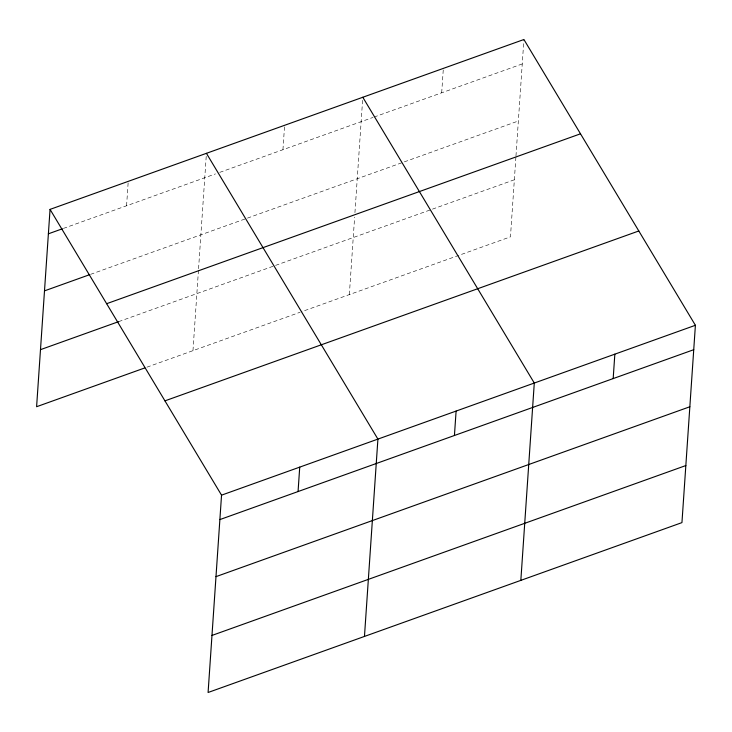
<?xml version="1.0" encoding="UTF-8"?>
<svg xmlns="http://www.w3.org/2000/svg" width="732" height="732" viewBox="0 0 732 732"><rect width="100%" height="100%" fill="white"/><g stroke="black" fill="none" stroke-linecap="round" stroke-linejoin="round"><path stroke-width="0.55" stroke-dasharray="3.66 2.75" d="M126.572 205.774L128.237 181.362M192.974 350.655L198.482 269.852M198.564 268.726L206.351 154.434M282.945 149.712L284.611 125.3M349.347 294.593L354.627 217.184M354.938 212.664L362.798 97.264M441.689 92.808L443.354 68.387M515.895 157.17L510.46 236.839L301.154 311.878M515.968 156.035L523.911 39.51M63.382 228.43L215.473 173.905M219.756 172.368L372.954 117.449M374.025 117.065L522.245 63.931M90.558 274.354L518.357 120.99M118.675 321.632L514.349 179.779M146.922 367.171L300.083 312.262"/><path stroke-width="1.1" d="M50.051 209.389L221.54 495.161L208.089 692.49L681.949 522.611L695.4 325.283L523.911 39.51L50.051 209.389L36.6 406.718L144.78 367.94M298.061 491.556L299.727 467.135M364.463 636.428L377.913 439.099L206.424 153.327M454.435 435.494L456.1 411.073M520.836 580.375L534.287 383.037L362.798 97.264M613.178 378.581L614.843 354.16M48.385 233.81L62.311 228.814M44.496 290.869L89.478 274.738M106.643 303.698L580.503 133.81M40.489 349.658L118.675 321.632M164.947 400.852L638.807 230.973M221.54 495.161L695.4 325.283M219.875 519.583L693.735 349.704M215.986 576.642L689.846 406.763M211.978 635.431L685.838 465.552"/></g></svg>
